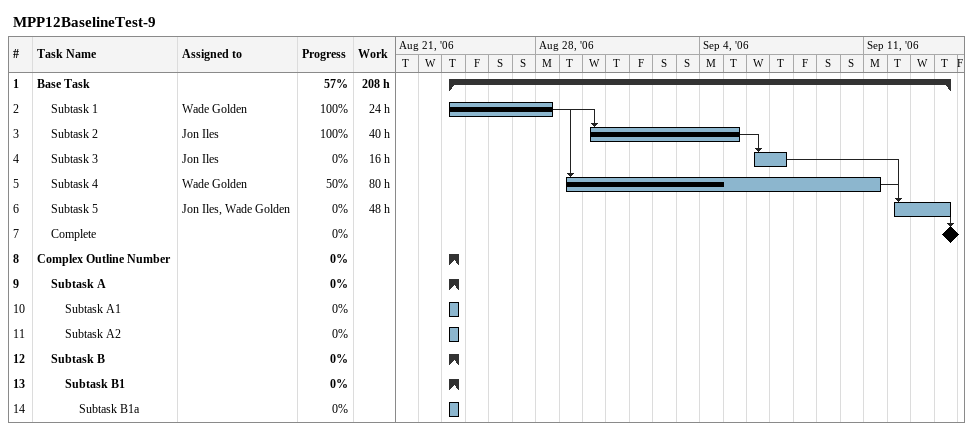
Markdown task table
MPP12BaselineTest-9

| ID | Level | Task | Start | Finish | Predecessors | Resources | % complete | Work (h) |
|---|---|---|---|---|---|---|---|---|
| 1 | 1 | **Base Task** | 2006-08-24 | 2006-09-14 |  |  | 57 | 208 |
| 2 | 2 | Subtask 1 | 2006-08-24 | 2006-08-28 |  | Wade Golden | 100 | 24 |
| 3 | 2 | Subtask 2 | 2006-08-30 | 2006-09-05 | 2 | Jon Iles | 100 | 40 |
| 4 | 2 | Subtask 3 | 2006-09-06 | 2006-09-07 | 3 | Jon Iles | 0 | 16 |
| 5 | 2 | Subtask 4 | 2006-08-29 | 2006-09-11 | 2 | Wade Golden | 50 | 80 |
| 6 | 2 | Subtask 5 | 2006-09-12 | 2006-09-14 | 4, 5 | Jon Iles, Wade Golden | 0 | 48 |
| 7 | 2 | Complete (milestone) | 2006-09-14 | 2006-09-14 | 6 |  | 0 |  |
| 8 | 1 | **Complex Outline Number** | 2006-08-24 | 2006-08-24 |  |  | 0 |  |
| 9 | 2 | **Subtask A** | 2006-08-24 | 2006-08-24 |  |  | 0 |  |
| 10 | 3 | Subtask A1 | 2006-08-24 | 2006-08-24 |  |  | 0 |  |
| 11 | 3 | Subtask A2 | 2006-08-24 | 2006-08-24 |  |  | 0 |  |
| 12 | 2 | **Subtask B** | 2006-08-24 | 2006-08-24 |  |  | 0 |  |
| 13 | 3 | **Subtask B1** | 2006-08-24 | 2006-08-24 |  |  | 0 |  |
| 14 | 4 | Subtask B1a | 2006-08-24 | 2006-08-24 |  |  | 0 |  |
